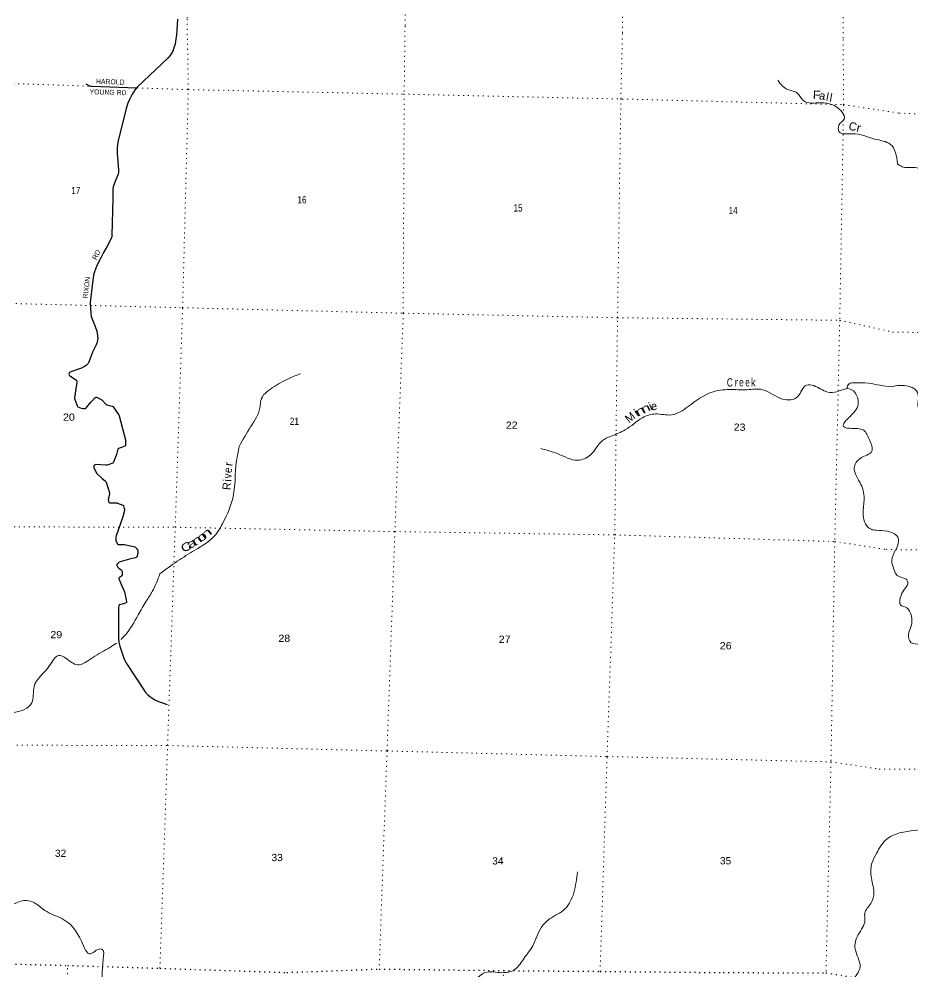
# Model space of a CAD drawing. Header units: feet. Extents: x -757852 to -501257, y -360805 to -170898.
# Drawn here: x -714671 to -693053, y -332654 to -309597 of the extents above; entities that cross this region are included whole.
import ezdxf
from ezdxf.enums import TextEntityAlignment as Align

# ---------------------------------------------------------------- set-up
doc = ezdxf.new("R2010")
doc.units = ezdxf.units.FT
doc.header["$LTSCALE"] = 80
doc.linetypes.add('DOTTED', pattern=[1.5, 0.3, -1.2])
for name, color, linetype, lineweight in [('29', 7, 'Continuous', 25), ('39', 7, 'Continuous', 13), ('41', 7, 'Continuous', 13), ('6', 7, 'DOTTED', 25), ('7', 7, 'DOTTED', 13)]:
    doc.layers.add(name, color=color, linetype=linetype, lineweight=lineweight)
doc.layers.add('30', color=7, linetype='Continuous')

msp = doc.modelspace()

# ---------------------------------------------------------------- linework, layer by layer
at = {"layer": '29'}
for points in [[(-710838.61, -309597.71), (-710865.25, -309987.81), (-710876.54, -310076.74), (-710899.18, -310202.34), (-710923.87, -310290.87), (-710954.73, -310373.23), (-710989.71, -310435), (-711018.52, -310480.29), (-711076, -310546.2), (-711813.95, -311243.98), (-711861.14, -311297.7), (-711906.41, -311363.58), (-711936.24, -311413), (-711991.85, -311527.81), (-712039.13, -311633.31), (-712079.66, -311760.3), (-712280.44, -312574.56), (-712295.31, -312710.12), (-712296.9, -312839.61), (-712264.44, -313243.4), (-712266.5, -313301.05), (-712276.83, -313347.34), (-712338.17, -313506.26), (-712396.13, -313657.25), (-712404.81, -313705.26), (-712406.25, -313940.63), (-712424.94, -314822.63), (-712426.99, -314851.45), (-712436.31, -314887.33), (-712549.98, -315110.92), (-712630.71, -315246.77), (-712662.94, -315312.4), (-712686, -315359.1)], [(-713053.05, -311161.75), (-712965.55, -311208.91), (-712940.85, -311217.14), (-712908.22, -311222.92), (-711823.77, -311257.08)], [(-712686, -315359.1), (-712787.09, -315563.85), (-712821.04, -315650.34), (-712845.74, -315716.22), (-712860.14, -315763.58), (-712876.94, -315846.53), (-712945.54, -316379.21), (-712949.66, -316467.75), (-712937.31, -316712.76), (-712924.96, -316795.12), (-712914.24, -316831.23), (-712828.23, -317035.3), (-712790.19, -317147.21), (-712772.73, -317250.44), (-712769.61, -317324.28), (-712774.75, -317361.34), (-712779.9, -317406.64), (-712789.16, -317437.53), (-712808.25, -317482.66), (-712892.14, -317654.92), (-712984.64, -317896.68), (-713001.1, -317927.56), (-713028.89, -317962.57), (-713046.89, -317979.03), (-713085.98, -318005.8), (-713160.58, -318040.81), (-713231.05, -318070.21), (-713418.3, -318131.4), (-713434.33, -318139.9), (-713447.11, -318148.9), (-713456.37, -318162.28), (-713462.54, -318176.69), (-713463.06, -318193.17), (-713461.51, -318206.55), (-713456.37, -318215.81), (-713439.27, -318232.3), (-713307.19, -318315.17), (-713290.73, -318330.09), (-713279.41, -318349.65), (-713273.24, -318368.18), (-713273.46, -318392.75), (-713307.48, -318592.84)], [(-713307.48, -318592.84), (-713307.48, -318592.84), (-713329.83, -318764.55), (-713328.3, -318775.87), (-713324.45, -318795.49), (-713268.1, -318957.06), (-713258.34, -318971.47), (-713245.9, -318981.21), (-713209.46, -318999.27), (-713166.77, -319013.68), (-713116.86, -319021.92), (-713085.49, -319022.95), (-713064.08, -319017.44), (-713048.45, -319007.51), (-713038.67, -318997.21), (-712936.65, -318866.75), (-712914.7, -318843.82), (-712828.28, -318757.34), (-712819.79, -318750.13), (-712809.76, -318746.02), (-712800.76, -318745.5), (-712794.1, -318746.74), (-712778.89, -318752.19), (-712686.04, -318799.03), (-712675.38, -318807.03), (-712660.83, -318820.65), (-712575.7, -318915.88), (-712564.46, -318923.4), (-712547.92, -318930.29), (-712418.28, -318963.24), (-712409.02, -318966.84), (-712403.11, -318971.03), (-712391.53, -318983.31), (-712264.98, -319167.59), (-712258.81, -319176.86), (-712251.4, -319195.4), (-712099.84, -319775), (-712095.99, -319810.24), (-712092.64, -319900.6), (-712092.89, -319910.39), (-712094.69, -319916.04), (-712099.58, -319922.23), (-712109.8, -319928.5), (-712193.3, -319961.94), (-712265.23, -319988.11), (-712273.97, -319994.81), (-712279.06, -320003.35), (-712313.27, -320130.99), (-712386.12, -320318.07), (-712393.32, -320330.43), (-712397.69, -320335.06), (-712404.33, -320339.23), (-712543.28, -320389.11), (-712552.8, -320391.17), (-712572.89, -320391.97), (-712819.75, -320377.72), (-712830.85, -320379.85), (-712840.88, -320384.99), (-712848.86, -320392.71), (-712859.4, -320406.61), (-712863.77, -320415.36), (-712866.6, -320426.17), (-712866.35, -320435.44), (-712864.16, -320446.66), (-712799.98, -320584.21), (-712793.04, -320594.5), (-712784.72, -320604.24), (-712659.71, -320713.38)], [(-712659.71, -320713.38), (-712584.69, -320774.15), (-712576.97, -320781.87), (-712571.47, -320790.42), (-712564.62, -320804.52), (-712485.39, -321063.96), (-712483.6, -321074.77), (-712484.31, -321085.07), (-712512.92, -321233.32), (-712511.64, -321249.16), (-712506.75, -321271.41), (-712500.06, -321285.31), (-712490.8, -321295.09), (-712484.89, -321298.69), (-712477.08, -321300.61), (-712315.64, -321303.33), (-712302.34, -321306.43), (-712290.43, -321310.02), (-712158.48, -321355.83), (-712151.28, -321360.46), (-712145.39, -321365.98), (-712140.99, -321375.91), (-712119.14, -321474.74), (-712118.62, -321482.97), (-712119.15, -321489.59), (-712160.28, -321645.17), (-712324.4, -322104.8), (-712331.09, -322130.54), (-712333.67, -322166.57), (-712332.63, -322195.4), (-712326.97, -322217.02), (-712300.22, -322289.09), (-712290.45, -322300.41), (-712277.82, -322307.27), (-712255.47, -322310.71), (-712155.3, -322311.35), (-712122.74, -322314.83), (-711874.26, -322367.34), (-711856.77, -322375.57), (-711846.48, -322383.81), (-711837.22, -322396.16), (-711819.73, -322418.81), (-711808.41, -322438.37), (-711802.24, -322466.17), (-711801.83, -322514.26), (-711812.53, -322591.77), (-711817.67, -322605.16), (-711826.93, -322616.48), (-711838.25, -322624.72), (-711855.81, -322631.18), (-711997.69, -322666.7), (-712225.62, -322731.79), (-712246.72, -322741.06), (-712272.09, -322760.18), (-712292.5, -322782.24), (-712302.28, -322800.77), (-712305.88, -322822.39), (-712300.69, -322837.71), (-712293.53, -322849.16), (-712259.85, -322881.32), (-712197.84, -322924.31), (-712190.64, -322932.55), (-712185.44, -322944.16), (-712177.27, -322972.7), (-712174.18, -322997.41), (-712175.21, -323039.62), (-712178.3, -323049.91), (-712183.12, -323060.94), (-712187.81, -323067.93), (-712192.96, -323073.59), (-712245.1, -323113.2), (-712251.86, -323120.95), (-712254.18, -323126.1), (-712254.95, -323133.31), (-712255.72, -323136.91), (-712254.95, -323144.63), (-712250.52, -323157.29), (-712209.33, -323253.23), (-712128.71, -323437.01), (-712121.96, -323457.6), (-712081.57, -323653.21), (-712072.83, -323698.51), (-712072.69, -323704.18), (-712073.6, -323707.78), (-712076.03, -323711.38), (-712079.2, -323714.31), (-712086.58, -323720.13), (-712102.41, -323728.37), (-712119.9, -323735.58), (-712146.51, -323744.27), (-712241.8, -323769.26), (-712249.28, -323772.64), (-712253.26, -323775.47), (-712255.71, -323779.85), (-712264.82, -323861.06), (-712265.47, -324134.68), (-712264.4, -324186.06)], [(-712264.4, -324186.06), (-712268.96, -324527.79), (-712266.9, -324583.39), (-712254.33, -324670.28), (-712231.92, -324772.82), (-712135.2, -325061.1), (-712110.51, -325120.81), (-712071.88, -325193.46), (-711621.77, -325872.38), (-711554.95, -325947.11), (-711508.59, -325989.75), (-711438.62, -326039.17), (-711389.24, -326067.99), (-711296.68, -326108.62), (-711087.95, -326183.98)]]:
    msp.add_lwpolyline(points, dxfattribs=at)
at = {"layer": '39'}
for points in [[(-688275.74, -310284.79), (-688591.43, -310525.28), (-688874.07, -310892.81), (-689077.47, -311101.84), (-689329.69, -311198.77), (-689736, -311142.17), (-690088.36, -311161.64), (-690379.97, -311428.33), (-690675.55, -311759.26), (-690895.05, -312034.18), (-691027.1, -312341.92), (-691156.57, -312565.27), (-691345.82, -312837.08), (-691515.05, -312980.78), (-691677.75, -313370.05), (-691820.94, -313516.55), (-692106.44, -313584.31), (-692471.81, -313569.19), (-692730.85, -313364.21), (-692952.91, -313198.57), (-693175.82, -313191.8), (-693311.95, -313173.58), (-693423.29, -313099.4)], [(-693585.47, -318496.35), (-693265.18, -318462.76), (-692944.66, -318629.38), (-692931.45, -318919.41), (-692920.29, -319014.28), (-692736.08, -319168.72), (-692619.43, -319035.49), (-692502.84, -318904.27), (-692165.58, -318918.54), (-691273.06, -319048.23), (-691151.87, -318963.42), (-691194.71, -318656.39), (-691173.97, -318373.43), (-691030.5, -318283.26), (-690754.23, -318319.81), (-690208.8, -318362.52), (-689931.45, -318298.54), (-689815.8, -318066.73), (-689764.44, -317768.6), (-689875.06, -317574.17), (-690262.75, -317369.3), (-690463.83, -317109.77), (-690341.11, -316713.25), (-690048.57, -316547.15), (-689615.65, -316391.35), (-689074.23, -316433.94), (-688768.41, -316228.02), (-688759.78, -315946.7), (-688883.35, -315715.67), (-688900.94, -315568.31), (-688649.33, -315491.48), (-688383.99, -315622.23), (-688278.28, -315911.05), (-688143.4, -316625.14), (-687982.68, -317086.59), (-687903.57, -317390.69), (-687627.94, -317644.45), (-687216.83, -317741.41), (-686135.89, -317822.52), (-685815.52, -317600.95), (-685667.34, -317291.69), (-685487.37, -317256.93), (-685356.3, -317439.92), (-685026.41, -317759.68), (-684749.18, -317830.45), (-684368.16, -317663.02), (-684049.3, -317556.05), (-683921.72, -317656.47), (-683650.58, -317729.07), (-683457.89, -317672.57), (-683358.61, -317450.32), (-683178.15, -317399.49), (-682846.98, -317415.58), (-682507.09, -317540.55), (-682307.14, -317444.05), (-681953.08, -317434.69), (-681702.04, -317245.21), (-681613.76, -316988.43), (-681436.43, -316842.97), (-681320.59, -316605.13), (-681254.29, -316082.19), (-681068.63, -315796.19), (-680647.05, -315551.55), (-680344.89, -315530.56), (-680003.36, -315667.64), (-679712.98, -315571.88), (-679681.77, -315275.15), (-679740.3, -314627.74), (-679563.07, -314419.92), (-679150.1, -314259.5), (-678853.94, -314171.95), (-678828.58, -314066.12), (-678801.44, -313902.02), (-678592.75, -313717.28), (-678584.02, -313498.31), (-678695.58, -312744.7), (-678904.08, -312006.25), (-678916.77, -311633.77), (-678772.72, -311459.14), (-678664.32, -311267.33), (-678597.6, -311058.17), (-678542.65, -310774.23), (-678547.79, -310574.74)], [(-696321.35, -311073.99), (-696083.54, -311302.9), (-695878.67, -311367.86), (-695700.29, -311570.71), (-695278.02, -311622.61), (-694792.06, -311819.34), (-694711.52, -312002.93), (-694843.28, -312165.56), (-694844.07, -312316.35), (-694522.34, -312371.02), (-693983.96, -312499.08), (-693598.31, -312628.21), (-693423.29, -313099.4)], [(-709345.85, -319937.88), (-709071.57, -319464.17), (-708840.8, -318968.93), (-708826.22, -318826.63), (-708547.22, -318519.97), (-708140.13, -318291.87), (-707861.26, -318178.25)], [(-694655.23, -318544.74), (-694596.77, -318423.34), (-694453.3, -318397.83), (-694126.15, -318408.44), (-693846.45, -318457.73), (-693585.47, -318496.35)], [(-702052.28, -319987.36), (-701650.38, -320110.99), (-701157.24, -320271.76), (-700857.98, -320148.75), (-700571.8, -319806.13), (-700353.08, -319688.54), (-700010.7, -319536.77), (-699591.53, -319244.7), (-699277.17, -319152.34), (-698892.14, -319174.88), (-698489.89, -318972.76), (-697906.1, -318621.69), (-697496.3, -318560.58), (-697074.56, -318566.21), (-696688.76, -318564.64), (-696207.83, -318793.39), (-695838.23, -318732.98), (-695626.43, -318454.3), (-695452.01, -318465.99), (-695113.41, -318621.75), (-694892.12, -318612.84), (-694596.53, -318541.99), (-694414.55, -318694.69), (-694389.08, -318966.98), (-694613.05, -319249.28), (-694732.04, -319452.54), (-694586.87, -319499.48), (-694242.81, -319546.83), (-694103.54, -319778.58), (-694046.08, -320055.93), (-694332.96, -320231.63), (-694472.72, -320456.33), (-694312.67, -320855.65), (-694234.71, -321246.28), (-694256.08, -321601.51), (-694064.07, -321943.55), (-693943.75, -321964.75), (-693687.89, -321986.24)], [(-711264.34, -323018.67), (-710844.85, -322716.56), (-710418.42, -322448.87), (-709914.07, -322069.08), (-709731.67, -321767.33), (-709504.68, -321201.59), (-709413.26, -320287.6), (-709345.85, -319937.88)], [(-693692.79, -321983.58), (-693421.94, -322130.67), (-693400.92, -322231.87), (-693471.78, -322444.93), (-693564.08, -322701.58), (-693516.02, -322904.18), (-693434.48, -323063.54), (-693218.11, -323152.57), (-693173.77, -323214.26), (-693257.58, -323390.72), (-693358.63, -323604.87), (-693347.92, -323780.18), (-693248.62, -323819.4), (-693108.53, -323970.49), (-693102.7, -324304.54), (-693158.58, -324487.89), (-693100.17, -324680.74), (-692874.48, -324727.82), (-692607.31, -324995.39), (-692389.66, -325239.34), (-692082.83, -325393.48), (-691940.7, -325608.98), (-691729.46, -325734.07), (-691385.7, -325929.55), (-691092.72, -326338.71), (-691100.62, -326595.92), (-691205.01, -326657.11), (-691385.67, -326780.34), (-691348.15, -326998.7), (-691250.68, -327359.68), (-691216.9, -327634.25), (-691285.44, -327837.32), (-691628.66, -328279.44), (-692049.4, -328562.32), (-692312.96, -328701.14), (-692413.79, -328842.89), (-692566.52, -329103.75), (-692810.65, -329198.91), (-693547.06, -329353.53), (-693723.72, -329476.89), (-693927.7, -329770.38)], [(-712204.8, -324607.55), (-712105.23, -324501.56), (-711790.36, -324015.09), (-711594.82, -323679.58), (-711448.78, -323447.03), (-711264.34, -323018.67)], [(-701163.3, -330229.4), (-701255.9, -330739.17), (-701469.28, -331130.4), (-701838.62, -331371.8), (-702039.9, -331572.39), (-702249.19, -332024.08), (-702455.55, -332321.03), (-702685.36, -332597.11), (-702979.07, -332672.05), (-703402.94, -332670.37), (-703641.66, -332847.63), (-704042.32, -333126.21), (-704323.52, -333249.81), (-704586.23, -333486.62), (-704790.69, -333660.97), (-705082.4, -333735.97), (-705555.23, -333694.5), (-705618.79, -333734.66), (-705675.5, -333937.93), (-705855.79, -334173.39), (-706020.63, -334365.11), (-706214.01, -334569.98), (-706345.51, -334724.58), (-706632.11, -334765.56), (-706865.96, -334790.15), (-707005.81, -334954.53), (-707084.55, -335092.73), (-707203.87, -335306.04), (-707483.68, -335512.13), (-707750.59, -335565.81), (-707915.92, -335646.92), (-708106.08, -335624.67), (-708486.69, -335463.52), (-708742.4, -335543.71), (-709076.42, -335496.68), (-709278.07, -335204.6), (-709509.29, -335146.83), (-710127.33, -335122.77), (-710310.76, -335267.64), (-710404.05, -335294.77), (-710565.87, -335203.06), (-710749.58, -334915.58), (-711061.96, -334756.65), (-711323.84, -334589.3), (-711569.04, -334340.04), (-711938.26, -334010.35), (-712037.54, -333721.59), (-712384.79, -333458.97), (-712613.72, -333077.53), (-712634.56, -332344.89), (-712666.95, -332100.53), (-712802.51, -332130.32), (-712939.87, -332216.35), (-713163.15, -331909.49), (-713635.96, -331363.29), (-714047.53, -331164.95), (-714298.93, -330983.86), (-714594.63, -330932.05), (-714862.44, -331013.85), (-715073.35, -330886.36), (-715528.1, -330340.75), (-715529.58, -330197.93), (-715253.44, -329854.98), (-714986.71, -329618.3), (-715041.03, -329431.54), (-715389.24, -329388.07), (-715516.17, -329273.36), (-715683.36, -329034.68), (-715929.35, -328558.17), (-715915.11, -328174.55), (-715880.25, -327900.19), (-715794.56, -327796.4), (-715548.89, -327526.86), (-715690.26, -327234.72), (-715683.88, -326782.49), (-715491.31, -326477.04), (-715241.69, -326398.67), (-714790.89, -326375.08), (-714363.48, -326139.59), (-714309.03, -325755.27), (-713930.98, -325240.68), (-713704.14, -324994.67), (-713541.55, -325062.27), (-713259.35, -325222.24), (-712888.04, -325045.26), (-712476.43, -324801.21), (-712317.67, -324696.49)], [(-693927.7, -329770.38), (-694039.9, -330007.93), (-694066.4, -330334.84), (-693998.48, -330725.14), (-694069.34, -330994.31), (-694219.65, -331234.76), (-694212.86, -331399.88), (-694374.73, -331750.55), (-694450.16, -332100.01), (-694331.02, -332522.13), (-694474.59, -332803.02), (-694634.81, -333039.13), (-694618.73, -333480.03), (-694527.75, -333714.23), (-694471.53, -333778.39), (-694536.18, -333852.71), (-694751.15, -333978.46), (-694844.6, -334073.96), (-694912.37, -334309.04), (-695103.02, -334743.24), (-695167.54, -335002.56), (-695079.98, -335280.89), (-695306.47, -335579.2), (-696045.65, -335762.35), (-696245.09, -335842.35), (-696294.22, -336059.95), (-696287, -336337.68), (-696332.97, -336708.2), (-696411.24, -336894.68), (-696632.9, -336977.99), (-696706.77, -337152.55), (-696875.36, -337336.1), (-697184.83, -337527.16), (-697295.8, -337730.68), (-697401.83, -338157.57), (-697591.85, -338509.34), (-697669.06, -338788.36), (-697692.18, -339135.49), (-697554.91, -339367.17), (-697355.72, -339484.22), (-696857.99, -339438.03), (-696499.82, -339483.82), (-695858.29, -339653.43), (-695275.9, -339724.6), (-694714.91, -339710.61), (-694570.12, -339769.6), (-694235.53, -339930.84)]]:
    msp.add_spline(points, degree=3, dxfattribs=at)
at = {"layer": '6'}
msp.add_lwpolyline([(-725566.59, -332165.25), (-722536.51, -332249.04), (-721317.97, -332280.51), (-717409.92, -332397.17), (-716558.67, -332416.73), (-713497.27, -332495.89), (-711263.36, -332566.31), (-708194.64, -332667.83), (-705961.81, -332583.38), (-702955.33, -332620.53), (-700619.33, -332639.97), (-697642.76, -332670.13), (-695155.6, -332674.36), (-694021.63, -332863.01)], dxfattribs=at)
at = {"layer": '7'}
for p, q in [((-693386.26, -311873.34), (-689662.04, -312007.28)), ((-693546.59, -317169.8), (-689714.08, -317241.16)), ((-693705.87, -322431.49), (-689790.71, -322490.38))]:
    msp.add_line(p, q, dxfattribs=at)
for points in [[(-694203.85, -289069.39), (-694279.2, -290449.69), (-694511.03, -295659.01), (-694752.95, -300803.35), (-694759.21, -306434.36), (-694740.98, -310089.65)], [(-710157.97, -294222.8), (-710204.27, -295497.6), (-710543.55, -300384.07), (-710679.88, -305954.27), (-710608.02, -309602.86)], [(-700079.01, -309927.11), (-700032.43, -306278.62), (-699994.16, -300654.56), (-699794.12, -295949.79)], [(-705098.56, -296946.73), (-705288.35, -300522.84), (-705340.64, -306126.92), (-705336, -309765.81)], [(-711263.36, -332566.31), (-711079.42, -327175.1), (-710894.99, -321894.5), (-710715.55, -316581.56), (-710577.28, -311299.47), (-710608.02, -309602.86)], [(-705336, -309765.81), (-705356.96, -311406.4), (-705379.52, -316714.37), (-705582.14, -321998.4), (-705771.49, -327306.99), (-705961.81, -332583.38)], [(-700619.33, -332639.97), (-700449.83, -327449.38), (-700264.58, -322080.33), (-700197.46, -316824.08), (-700117.01, -311528.04), (-700079.01, -309927.11)], [(-694740.98, -310089.65), (-694728.99, -311668.56), (-694822.99, -316885.73), (-694943.43, -322238.79), (-695035.07, -327570.66), (-695155.6, -332674.36)], [(-724886.01, -310660.2), (-720431.15, -310955.83), (-715893.78, -311121.05), (-710577.41, -311303.49), (-705373.27, -311413.91), (-700084.96, -311531.09), (-694728.99, -311668.56), (-693386.26, -311873.34)], [(-725056.87, -316059.11), (-720734.19, -316238.61), (-716065.7, -316450.32), (-710715.55, -316581.56), (-705379.52, -316714.37), (-700197.46, -316824.08), (-694822.99, -316885.73), (-693546.59, -317169.8)], [(-725227.04, -321436.18), (-720902.84, -321654.45), (-716232.79, -321880.28), (-710894.99, -321894.5), (-705582.14, -321998.4), (-700264.52, -322078.32), (-694943.43, -322238.79), (-693705.87, -322431.49)], [(-725397.81, -326832.13), (-721148.98, -326916.97), (-716401.29, -327165.42), (-711079.42, -327175.1), (-705771.49, -327306.99), (-700447.56, -327441.41), (-695035.07, -327570.66), (-693866.71, -327744.92)], [(-693866.71, -327744.92), (-689961.86, -327740.76), (-687502.51, -327445.39), (-684827.57, -327657.39), (-679595.4, -327659.45), (-674444.84, -327962.75), (-669224.56, -328024.79), (-663692.45, -328208.94), (-663445.38, -328214.43)], [(-714156, -355257.05), (-714159.41, -354839.33), (-713873.75, -349471.52), (-713626.54, -344301.54), (-713522.1, -338945.96), (-713497.27, -332495.89)], [(-703542, -355587.05), (-703586.22, -355509.87), (-703497.68, -350324.75), (-703333.47, -345174.21), (-703163.09, -339704.13), (-702955.33, -332620.53)]]:
    msp.add_lwpolyline(points, dxfattribs=at)

# ---------------------------------------------------------------- texts
at = {"layer": '30'}
for s, p in [('HAROLD', (-712811.53, -311161.85)), ('YOUNG RD', (-712966.79, -311412.79))]:
    msp.add_text(s, height=120, rotation=358.196, dxfattribs=at).set_placement(p)
for s, rotation, width, p in [('RD', 63.723, 1.05, (-712802.21, -315436.35)), ('RIXON', 82.662, 0.95, (-713013.85, -316361.63))]:
    msp.add_text(s, height=120, rotation=rotation, dxfattribs=dict(at, width=width)).set_placement(p)
at = {"layer": '41'}
for s, rotation, width, p in [('F', 357.717, 1.15, (-695383.85, -311527.62)), ('r', 346.819, 1.15, (-694383.22, -312321.85)), ('C', 359.272, 0.75, (-697482.17, -318488.45)), ('e', 359.199, 0.75, (-697201.7, -318482.7)), ('e', 0.229, 0.7, (-697052.81, -318486)), ('k', 0.229, 0.85, (-696912.63, -318487.85)), ('i', 24.34, 1.1, (-699359.43, -319060.72)), ('i', 35.963, 1.5, (-699684.3, -319203.21)), ('n', 29.971, 1.6, (-699603.28, -319164.58)), ('n', 27.032, 1.5, (-699474.61, -319102.97)), ('e', 9.633, 0.95, (-699298.36, -319059.24)), ('e', 85.054, 0.85, (-709523.36, -320523.03)), ('v', 86.787, 0.85, (-709532.63, -320657.3)), ('R', 84.367, 0.95, (-709549.16, -320909.17)), ('o', 34.376, 1.6, (-710200.35, -322206.91)), ('n', 37.088, 1.85, (-710086.39, -322118.22)), ('C', 31.408, 1.35, (-710575.58, -322451.67)), ('a', 31.558, 1.65, (-710449.15, -322371.85)), ('n', 33.127, 1.7, (-710323.47, -322289.11))]:
    msp.add_text(s, height=200, rotation=rotation, dxfattribs=dict(at, width=width)).set_placement(p, align=Align.CENTER)
for s, rotation, p in [('a', 351.284, (-695259.22, -311546.73)), ('l', 349.678, (-695135.52, -311575.13)), ('l', 349.293, (-695052.06, -311596.09)), ('C', 346.819, (-694528.02, -312292.14)), ('r', 359.272, (-697326.26, -318485.6)), ('M', 38.558, (-699832.02, -319314.36)), ('r', 81.479, (-709507.81, -320378.75)), ('i', 86.787, (-709538.68, -320764.98))]:
    msp.add_text(s, height=200, rotation=rotation, dxfattribs=at).set_placement(p, align=Align.CENTER)
at = {"layer": '7'}
for s, width, p in [('17', 0.85, (-713407.84, -313832.79)), ('16', 0.85, (-707939.45, -314057.98)), ('15', 0.85, (-702714.6, -314255.02)), ('14', 0.85, (-697514.14, -314316.24)), ('20', 1.1, (-713608.38, -319316.05)), ('21', 0.85, (-708123.1, -319415.95)), ('22', 1.1, (-702898.94, -319511.11)), ('23', 1.1, (-697387.96, -319559.52)), ('29', 1.1, (-713914.53, -324578.85)), ('28', 1.1, (-708399.48, -324668.16)), ('27', 1.1, (-703070.32, -324691.65)), ('26', 1.1, (-697724.02, -324846.8)), ('32', 1.05, (-713803.14, -329869.43)), ('33', 1.05, (-708566.9, -329972.46)), ('34', 1.05, (-703227.56, -330053.93)), ('35', 1.05, (-697720.46, -330051.52))]:
    msp.add_text(s, height=175, dxfattribs=dict(at, width=width)).set_placement(p)

doc.saveas('drawing.dxf')
